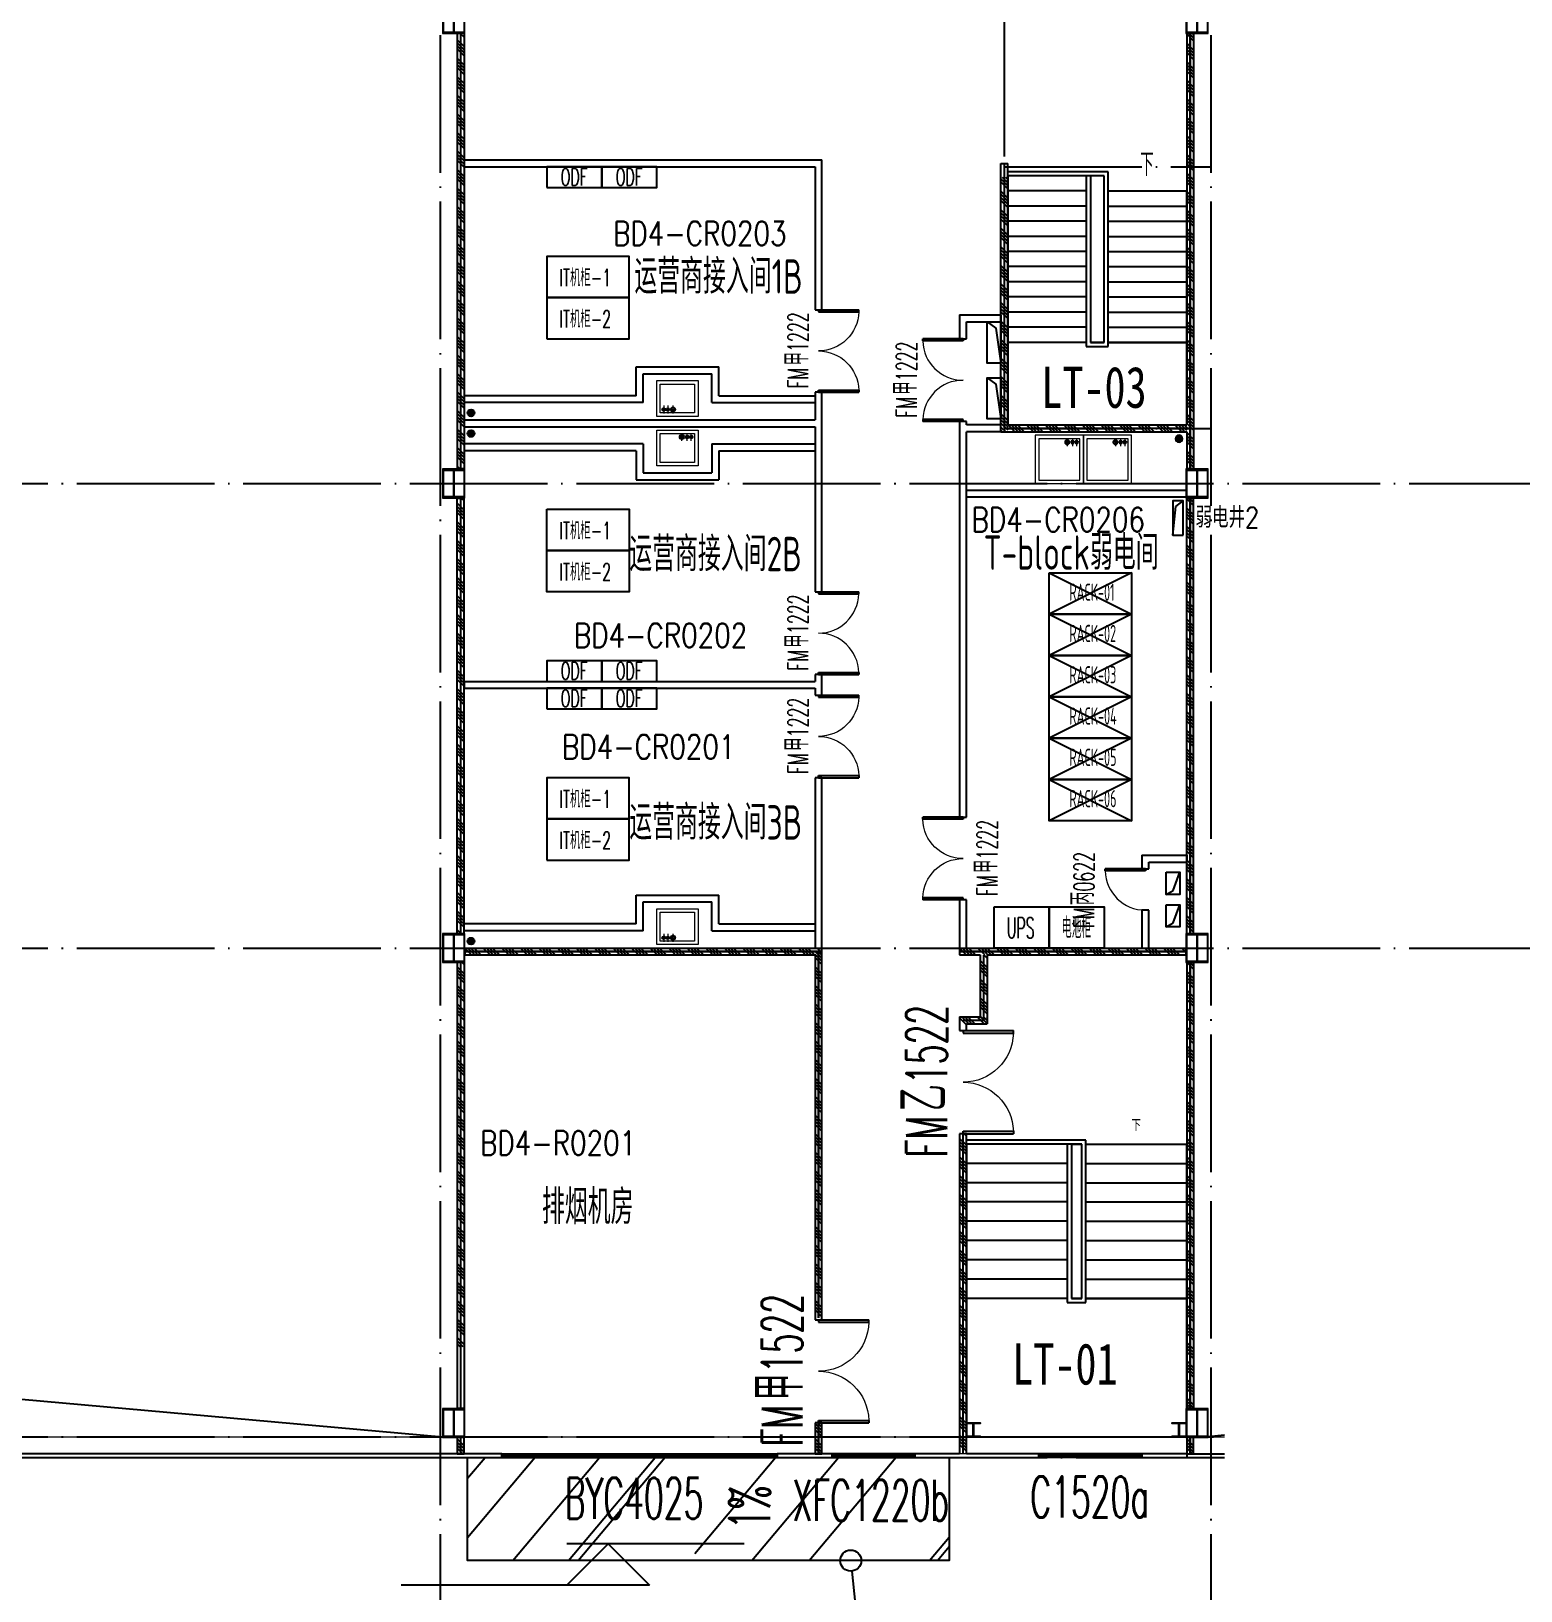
# Model space of a CAD drawing. Extents: x 758840 to 1108724, y -102573 to 143521.
# Drawn here: x 1065433 to 1087079, y 44371 to 67032 of the extents above; entities that cross this region are included whole.
import ezdxf

# ---------------------------------------------------------------- set-up
doc = ezdxf.new("R2010")
doc.units = 0
doc.header["$LTSCALE"] = 1000
doc.header["$MEASUREMENT"] = 0
for name, pattern in [('CONTINOUS', [0]), ('DASH', [0.35, 0.25, -0.1]), ('DOTE', [2.42, 2, -0.2, 0.02, -0.2])]:
    doc.linetypes.add(name, pattern=pattern)
for name, color, linetype in [('01-房间正式编号', 1, 'Continuous'), ('01装修-房间名称', 7, 'Continuous'), ('01装修-挡水围堰', 7, 'Continuous'), ('02电气-孔洞', 7, 'Continuous'), ('0400-EQUIP-新建地漏', 7, 'Continuous'), ('AXIS', 3, 'Continuous'), ('COLUMN', 6, 'Continuous'), ('DIM_ELEV', 3, 'Continuous'), ('DIM_IDEN', 3, 'Continuous'), ('DIM_SYMB', 3, 'Continuous'), ('DOOR_FIRE', 4, 'Continuous'), ('DOOR_FIRE_TEXT', 7, 'Continuous'), ('DOTE', 8, 'DOTE'), ('DUCT-排风管立管', 7, 'Continuous'), ('DUCT-新风管立管', 7, 'Continuous'), ('PUB_HATCH', 8, 'Continuous'), ('PUB_TEXT', 7, 'Continuous'), ('ROOF', 211, 'Continuous'), ('STAIR', 2, 'Continuous'), ('WALL', 6, 'Continuous'), ('WALL-MOVE', 6, 'Continuous'), ('WINDOW', 3, 'Continuous'), ('WINDOW_TEXT', 7, 'Continuous'), ('内分隔填充', 193, 'Continuous'), ('内分隔墙体', 30, 'Continuous'), ('智施-gy', 7, 'Continuous'), ('空调预留孔', 163, 'Continuous')]:
    doc.layers.add(name, color=color, linetype=linetype)
for name, color, linetype, lineweight in [('0412-暖通-设备-精密空调', 4, 'Continuous', 13), ('细实线', 3, 'Continuous', 5), ('钢柱', 51, 'Continuous', 13)]:
    doc.layers.add(name, color=color, linetype=linetype, lineweight=lineweight)
doc.styles.add('_TCH_DIM', font='SIMPLEX.shx', dxfattribs={"width": 0.8, "bigfont": 'GBCBIG.shx'})
doc.styles.add('_TCH_DIM_T3', font='SIMPLEX', dxfattribs={"width": 0.705882, "bigfont": 'GBCBIG'})
doc.styles.add('_TCH_WINDOW', font='SIMPLEX.shx', dxfattribs={"width": 0.8, "height": 3.5, "bigfont": 'GBCBIG.shx'})
doc.styles.add('_TEL_DIM', font='SIMPLEX', dxfattribs={"width": 0.8, "height": 3.5, "bigfont": 'HZTXT'})
doc.styles.add('EDRI', font='txt-edri.shx', dxfattribs={"width": 0.8, "bigfont": 'hztxt.shx'})
doc.styles.add('HZ', font='', dxfattribs={"width": 0.75})
doc.styles.get("Standard").update_dxf_attribs({"font": 'gbenor.shx', "bigfont": 'gbcbig.shx'})
doc.styles.add('平面图B$0$HZ', font='romans.shx', dxfattribs={"width": 0.8, "bigfont": 'gbcbig.shx'})
doc.styles.add('设计说明', font='tssdeng.shx', dxfattribs={"width": 0.7, "bigfont": 'tssdchn.shx'})
doc.styles.get('HZ').set_extended_font_data('新宋体')
pattern_1 = [(135, (188000.96, 58926.02), (-134.70384, -134.70384), []), (135, (188000.96, 58970.92), (-134.70384, -134.70384), []), (135, (188000.96, 59015.82), (-134.70384, -134.70384), []), (135, (188000.96, 59060.72), (-134.70384, -134.70384), [])]
pattern_2 = [(135, (188024.96, 58926.02), (-134.70384, -134.70384), []), (135, (188024.96, 58970.92), (-134.70384, -134.70384), []), (135, (188024.96, 59015.82), (-134.70384, -134.70384), []), (135, (188024.96, 59060.72), (-134.70384, -134.70384), [])]

# ---------------------------------------------------------------- blocks, each defined once
blk = doc.blocks.new('r324')
at = {"layer": '钢柱', "color": 3}
for p, q in [((138108.5, -413997), (138432.5, -413997)), ((138108.5, -414421), (138108.5, -413997)), ((138432.5, -413997), (138432.5, -414421)), ((138120.5, -414009), (138420.5, -414009)), ((138120.5, -414409), (138120.5, -414009)), ((138420.5, -414009), (138420.5, -414409)), ((138432.5, -414421), (138108.5, -414421)), ((138420.5, -414409), (138120.5, -414409))]:
    blk.add_line(p, q, dxfattribs=at)
at = {"layer": '钢柱'}
blk.add_lwpolyline([(138275.5, -414023), (138420.5, -414023), (138420.5, -414009), (138120.5, -414009), (138120.5, -414023), (138265.5, -414023), (138265.5, -414395), (138120.5, -414395), (138120.5, -414409), (138420.5, -414409), (138420.5, -414395), (138275.5, -414395), (138275.5, -414023)], dxfattribs=at)
blk = doc.blocks.new('包柱')
at = {"linetype": 'CONTINOUS'}
for p in [(745290, 452494), (756090, 452494), (745290, 445594), (756090, 445594), (745290, 438844), (756090, 438844), (745290, 432094), (756090, 432094)]:
    blk.add_blockref('r324', p, dxfattribs=at)
blk = doc.blocks.new('$WINLIB2D$00000001')
at = {"color": 0}
for points in [[(-0.5, 0.5), (-0.5, -0.5)], [(-0.5, 0.5), (0.5, 0.5)], [(0.5, -0.5), (0.5, 0.5)], [(0.5, 0.1667), (-0.5, 0.1667)], [(0.5, -0.1667), (-0.5, -0.1667)], [(-0.5, -0.5), (0.5, -0.5)]]:
    blk.add_lwpolyline(points, dxfattribs=at)
blk = doc.blocks.new('$DorLib2D$00000002')
for p, q in [((-0.5, 0), (-0.5, 0.4875)), ((-0.475, 0.4875), (-0.5, 0.4875)), ((-0.475, 0), (-0.475, 0.4875)), ((0.475, 0), (0.475, 0.4875)), ((0.475, 0.4875), (0.5, 0.4875)), ((0.5, 0), (0.5, 0.4875)), ((-0.5, 0), (-0.475, 0)), ((0.5, 0), (0.475, 0))]:
    blk.add_line(p, q)
at = {"lineweight": 13}
for centre, start, end in [((-0.4875, 0), 0, 88.53072), ((0.4875, 0), 91.46928, 180)]:
    blk.add_arc(centre, 0.4875, start, end, dxfattribs=at)
blk = doc.blocks.new('*X93')
at = {"color": 0}
for p, q in [((-185, -216), (-174, -205)), ((-181, -229), (-173, -221)), ((-180, -193), (-168, -182)), ((-157, -188), (-146, -177)), ((-145, -247), (-115, -216)), ((-140, -189), (-132, -181)), ((-130, -196), (-123, -189)), ((-125, -209), (-116, -200)), ((-172, -239), (-165, -231)), ((-161, -245), (-153, -236))]:
    blk.add_line(p, q, dxfattribs=at)
blk = doc.blocks.new('*X94')
at = {"color": 0}
for p, q in [((-251, -215), (-243, -207)), ((-248, -224), (-242, -218)), ((-247, -199), (-239, -191)), ((-242, -231), (-237, -225)), ((-231, -195), (-223, -187)), ((-223, -236), (-202, -215)), ((-219, -196), (-214, -190)), ((-212, -201), (-207, -196)), ((-209, -210), (-203, -204)), ((-234, -235), (-228, -229))]:
    blk.add_line(p, q, dxfattribs=at)
blk = doc.blocks.new('接口')
at = {"layer": '0412-暖通-设备-精密空调', "color": 3, "linetype": 'Continuous'}
for p, q in [((516380, 26905), (516513, 26905)), ((516414, 26963), (516414, 26847)), ((516473, 26963), (516473, 26847)), ((516509, 26905), (516589, 26905)), ((516549, 26963), (516549, 26847))]:
    blk.add_line(p, q, dxfattribs=at)
for centre, radius in [((516413, 26905), 24.8), ((516413, 26905), 17.5), ((516472, 26905), 24.8), ((516472, 26905), 17.5), ((516549, 26905), 35.4), ((516549, 26905), 25)]:
    blk.add_circle(centre, radius, dxfattribs=at)
at = {"layer": '0412-暖通-设备-精密空调', "color": 3, "linetype": 'Continuous', "extrusion": (0, 0, -1), "zscale": -1, "rotation": 180.0000397004744}
for name, p in [('*X94', (-516639, 26694)), ('*X94', (-516698, 26694)), ('*X93', (-516698, 26694))]:
    blk.add_blockref(name, p, dxfattribs=at)
blk = doc.blocks.new('新建地漏')
at = {"layer": '0400-EQUIP-新建地漏'}
h = blk.add_hatch(dxfattribs=at)
h.set_pattern_fill('ANSI31', color=2, scale=10)
h.set_pattern_definition([(45, (395973.552, 17848.525), (-11.22532015, 11.22532015), [])])
edge = h.paths.add_edge_path()
edge.add_arc((1188502, 53861), 50, 0, 360)
at = {"layer": '0400-EQUIP-新建地漏', "color": 2}
blk.add_circle((1188502, 53861), 50, dxfattribs=at)
blk = doc.blocks.new('$DorLib2D$00000001')
for p, q in [((0.45, 0.975), (0.5, 0.975)), ((0.45, 0), (0.45, 0.975)), ((0.5, 0), (0.5, 0.975)), ((0.5, 0), (0.45, 0))]:
    blk.add_line(p, q)
at = {"lineweight": 13}
blk.add_arc((0.475, 0), 0.975, 91.4693, 180, dxfattribs=at)

msp = doc.modelspace()

# ---------------------------------------------------------------- hatches: boundary and pattern name
at = {"layer": 'PUB_HATCH', "ltscale": 5}
h = msp.add_hatch(dxfattribs=at)
h.set_pattern_fill('木材', color=256, scale=500)
h.set_pattern_definition([(50, (188013, 308926), (1296.1766, 4656.1708), [30000, -4000, 10000, -2000]), (50, (190673, 309926), (-3323.2534, 177.726), [6000, -660, 12000, -1500]), (50, (189013, 310626), (5658.4916, 8828.1976), [16000, -2800, 8000, -2000])])
h.paths.add_polyline_path([(1071773.53, 46310.69), (1078773.53, 46310.69), (1078773.53, 44810.69), (1071773.53, 44810.69)])
at = {"layer": '内分隔填充'}
h = msp.add_hatch(dxfattribs=at)
h.set_pattern_fill('ANSI34', color=256, scale=20, angle=90)
h.set_pattern_definition(pattern_1)
h.paths.add_polyline_path([(1071623.54, 66998.69), (1071723.54, 66998.69), (1071723.54, 60672.69), (1071623.54, 60672.69)])
h = msp.add_hatch(dxfattribs=at)
h.set_pattern_fill('ANSI34', color=256, scale=20, angle=90)
h.set_pattern_definition([(135, (198600.96, 54564.02), (-134.70384, -134.70384), []), (135, (198600.96, 54608.92), (-134.70384, -134.70384), []), (135, (198600.96, 54653.82), (-134.70384, -134.70384), []), (135, (198600.96, 54698.72), (-134.70384, -134.70384), [])])
h.paths.add_polyline_path([(1082223.53, 66998.69), (1082223.54, 60672.69), (1082323.54, 60672.69), (1082323.53, 66998.69)])
h = msp.add_hatch(dxfattribs=at)
h.set_pattern_fill('ANSI34', color=256, scale=20, angle=90)
h.set_pattern_definition([(135, (195900.96, 70464.02), (-134.70384, -134.70384), []), (135, (195900.96, 70508.92), (-134.70384, -134.70384), []), (135, (195900.96, 70553.82), (-134.70384, -134.70384), []), (135, (195900.96, 70598.72), (-134.70384, -134.70384), [])])
h.paths.add_polyline_path([(1079623.53, 61210.69), (1079523.53, 61210.69), (1079523.53, 64910.69), (1079623.53, 64910.69)])
h = msp.add_hatch(dxfattribs=at)
h.set_pattern_fill('ANSI34', color=256, scale=20, angle=90)
h.set_pattern_definition([(135, (196212.96, 312426.02), (-134.70384, -134.70384), []), (135, (196212.96, 312470.92), (-134.70384, -134.70384), []), (135, (196212.96, 312515.82), (-134.70384, -134.70384), []), (135, (196212.96, 312560.72), (-134.70384, -134.70384), [])])
h.paths.add_polyline_path([(1079523.53, 61310.69), (1079523.53, 61210.69), (1082223.53, 61210.69), (1082223.53, 61310.69)])
h = msp.add_hatch(dxfattribs=at)
h.set_pattern_fill('ANSI34', color=256, scale=20, angle=90)
h.set_pattern_definition(pattern_1)
h.paths.add_polyline_path([(1071723.54, 60248.69), (1071623.54, 60248.69), (1071623.54, 53922.69), (1071723.54, 53922.69)])
h = msp.add_hatch(dxfattribs=at)
h.set_pattern_fill('ANSI34', color=256, scale=20, angle=90)
h.set_pattern_definition(pattern_2)
h.paths.add_polyline_path([(1082323.53, 53922.69), (1082223.53, 53922.69), (1082223.53, 60248.69), (1082323.53, 60248.69)])
h = msp.add_hatch(dxfattribs=at)
h.set_pattern_fill('ANSI34', color=256, scale=20, angle=90)
h.set_pattern_definition([(135, (189012.96, 320026.02), (-134.70384, -134.70384), []), (135, (189012.96, 320070.92), (-134.70384, -134.70384), []), (135, (189012.96, 320115.82), (-134.70384, -134.70384), []), (135, (189012.96, 320160.72), (-134.70384, -134.70384), [])])
h.paths.add_polyline_path([(1076923.53, 53710.69), (1071735.54, 53710.69), (1071735.54, 53610.69), (1076923.53, 53610.69)])
h = msp.add_hatch(dxfattribs=at)
h.set_pattern_fill('ANSI34', color=256, scale=20, angle=90)
h.set_pattern_definition([(135, (196200.96, 320026.02), (-134.70384, -134.70384), []), (135, (196200.96, 320070.92), (-134.70384, -134.70384), []), (135, (196200.96, 320115.82), (-134.70384, -134.70384), []), (135, (196200.96, 320160.72), (-134.70384, -134.70384), [])])
h.paths.add_polyline_path([(1082211.54, 53710.69), (1078923.53, 53710.69), (1078923.53, 53610.69), (1082211.54, 53610.69)])
h = msp.add_hatch(dxfattribs=at)
h.set_pattern_fill('ANSI34', color=256, scale=20, angle=90)
h.set_pattern_definition(pattern_1)
h.paths.add_polyline_path([(1071623.54, 47922.69), (1071623.54, 53498.69), (1071723.54, 53498.69), (1071723.54, 47922.69)])
h = msp.add_hatch(dxfattribs=at)
h.set_pattern_fill('ANSI34', color=256, scale=20, angle=90)
h.set_pattern_definition([(135, (193200.96, 58926.02), (-134.70384, -134.70384), []), (135, (193200.96, 58970.92), (-134.70384, -134.70384), []), (135, (193200.96, 59015.82), (-134.70384, -134.70384), []), (135, (193200.96, 59060.72), (-134.70384, -134.70384), [])])
h.paths.add_polyline_path([(1076923.54, 53660.69), (1076823.54, 53660.69), (1076823.53, 48310.69), (1076923.53, 48310.69)])
h = msp.add_hatch(dxfattribs=at)
h.set_pattern_fill('ANSI34', color=256, scale=20, angle=90)
h.set_pattern_definition([(135, (188012.96, 271623.02), (-134.70384, -134.70384), []), (135, (188012.96, 271667.92), (-134.70384, -134.70384), []), (135, (188012.96, 271712.82), (-134.70384, -134.70384), []), (135, (188012.96, 271757.72), (-134.70384, -134.70384), [])])
h.paths.add_polyline_path([(1079323.53, 52660.69), (1079223.53, 52660.69), (1079223.53, 53610.69), (1079323.53, 53610.69)])
h = msp.add_hatch(dxfattribs=at)
h.set_pattern_fill('ANSI34', color=256, scale=20, angle=90)
h.set_pattern_definition(pattern_2)
h.paths.add_polyline_path([(1082323.53, 47022.69), (1082323.53, 53498.69), (1082223.53, 53498.69), (1082223.53, 47022.69)])
h = msp.add_hatch(dxfattribs=at)
h.set_pattern_fill('ANSI34', color=256, scale=20, angle=90)
h.set_pattern_definition([(135, (196200.96, 283723.02), (-134.70384, -134.70384), []), (135, (196200.96, 283767.92), (-134.70384, -134.70384), []), (135, (196200.96, 283812.82), (-134.70384, -134.70384), []), (135, (196200.96, 283857.72), (-134.70384, -134.70384), [])])
h.paths.add_polyline_path([(1079323.53, 52710.69), (1078923.53, 52710.69), (1078923.53, 52610.69), (1079323.53, 52610.69)])
h = msp.add_hatch(dxfattribs=at)
h.set_pattern_fill('ANSI34', color=256, scale=20, angle=90)
h.set_pattern_definition([(135, (184724.96, 58926.02), (-134.70384, -134.70384), []), (135, (184724.96, 58970.92), (-134.70384, -134.70384), []), (135, (184724.96, 59015.82), (-134.70384, -134.70384), []), (135, (184724.96, 59060.72), (-134.70384, -134.70384), [])])
h.paths.add_polyline_path([(1079023.53, 46360.69), (1078923.53, 46360.69), (1078923.53, 51010.69), (1079023.53, 51010.69)])
h = msp.add_hatch(dxfattribs=at)
h.set_pattern_fill('ANSI34', color=256, scale=20, angle=90)
h.set_pattern_definition([(135, (193200.96, 109988.02), (-134.70384, -134.70384), []), (135, (193200.96, 110032.92), (-134.70384, -134.70384), []), (135, (193200.96, 110077.82), (-134.70384, -134.70384), []), (135, (193200.96, 110122.72), (-134.70384, -134.70384), [])])
h.paths.add_polyline_path([(1076823.53, 46360.69), (1076923.53, 46360.69), (1076923.53, 46810.69), (1076823.53, 46810.69)])
h = msp.add_hatch(dxfattribs=at)
h.set_pattern_fill('ANSI34', color=256, scale=20, angle=90)
h.set_pattern_definition([(135, (188000.96, 109988.02), (-134.70384, -134.70384), []), (135, (188000.96, 110032.92), (-134.70384, -134.70384), []), (135, (188000.96, 110077.82), (-134.70384, -134.70384), []), (135, (188000.96, 110122.72), (-134.70384, -134.70384), [])])
h.paths.add_polyline_path([(1071623.54, 46360.69), (1071723.54, 46360.69), (1071723.54, 46598.69), (1071623.54, 46598.69)])
h = msp.add_hatch(dxfattribs=at)
h.set_pattern_fill('ANSI34', color=256, scale=20, angle=90)
h.set_pattern_definition([(135, (198600.96, 109988.02), (-134.70384, -134.70384), []), (135, (198600.96, 110032.92), (-134.70384, -134.70384), []), (135, (198600.96, 110077.82), (-134.70384, -134.70384), []), (135, (198600.96, 110122.72), (-134.70384, -134.70384), [])])
h.paths.add_polyline_path([(1082223.54, 46360.69), (1082323.54, 46360.69), (1082323.54, 46598.69), (1082223.54, 46598.69)])

# ---------------------------------------------------------------- linework, layer by layer
at = {"layer": '01装修-挡水围堰', "color": 5, "ltscale": 5}
for p, q in [((1074223.54, 62155.67), (1075423.54, 62155.67)), ((1074223.54, 61735.67), (1074223.54, 62155.67)), ((1075423.54, 61735.67), (1075423.54, 62155.67)), ((1074323.54, 62055.67), (1075323.54, 62055.67)), ((1074323.54, 61635.67), (1074323.54, 62055.67)), ((1075323.54, 61635.67), (1075323.54, 62055.67)), ((1074223.54, 61735.67), (1071723.54, 61735.67)), ((1075423.54, 61735.67), (1076823.53, 61735.67)), ((1074323.54, 61635.67), (1071723.54, 61635.67)), ((1075323.54, 61635.67), (1076823.53, 61635.67)), ((1074323.54, 61035.67), (1071723.54, 61035.67)), ((1074323.54, 61035.67), (1074323.54, 60615.67)), ((1075323.54, 61035.67), (1075323.54, 60615.67)), ((1075323.54, 61035.67), (1076823.53, 61035.67)), ((1074223.54, 60935.67), (1071723.54, 60935.67)), ((1074223.54, 60935.67), (1074223.54, 60515.67)), ((1075423.54, 60935.67), (1075423.54, 60515.67)), ((1075423.54, 60935.67), (1076823.53, 60935.67)), ((1074223.54, 60515.67), (1075423.54, 60515.67)), ((1074323.54, 60615.67), (1075323.54, 60615.67)), ((1082211.54, 60360.69), (1079023.53, 60360.69)), ((1082211.54, 60260.69), (1079023.53, 60260.69)), ((1074223.54, 54480.69), (1075423.54, 54480.69)), ((1074223.54, 54060.69), (1074223.54, 54480.69)), ((1075423.54, 54060.69), (1075423.54, 54480.69)), ((1074323.54, 54380.69), (1075323.54, 54380.69)), ((1074323.54, 53960.69), (1074323.54, 54380.69)), ((1075323.54, 53960.69), (1075323.54, 54380.69)), ((1074223.54, 54060.69), (1071723.54, 54060.69)), ((1074323.54, 53960.69), (1071723.54, 53960.69)), ((1075323.54, 53960.69), (1076823.54, 53960.69)), ((1075423.54, 54060.69), (1076823.54, 54060.69))]:
    msp.add_line(p, q, dxfattribs=at)
at = {"layer": '02电气-孔洞', "ltscale": 5}
for points in [[(1079523.53, 62810.67), (1079523.53, 62210.67), (1079323.53, 62210.67), (1079323.53, 62810.67)], [(1079523.53, 61997.44), (1079523.53, 61397.44), (1079323.53, 61397.44), (1079323.53, 61997.44)]]:
    msp.add_lwpolyline(points, close=True, dxfattribs=at)
for points in [[(1079323.53, 62810.67), (1079450.88, 62717.45), (1079523.53, 62210.67)], [(1079323.53, 61997.44), (1079450.88, 61904.21), (1079523.53, 61397.44)]]:
    msp.add_lwpolyline(points, dxfattribs=at)
at = {"layer": '0412-暖通-设备-精密空调', "color": 3}
for points in [[(1074523.54, 61955.67), (1075123.54, 61955.67), (1075123.54, 61435.67), (1074523.54, 61435.67)], [(1074573.54, 61905.67), (1075073.54, 61905.67), (1075073.54, 61485.67), (1074573.54, 61485.67)], [(1075123.54, 60715.67), (1074523.54, 60715.67), (1074523.54, 61235.67), (1075123.54, 61235.67)], [(1075073.54, 60765.67), (1074573.54, 60765.67), (1074573.54, 61185.67), (1075073.54, 61185.67)], [(1080023.13, 61160.69), (1080023.13, 60460.69), (1080723.13, 60460.69), (1080723.13, 61160.69)], [(1080073.13, 61110.69), (1080073.13, 60510.69), (1080673.13, 60510.69), (1080673.13, 61110.69)], [(1080723.13, 61160.69), (1080723.13, 60460.69), (1081423.13, 60460.69), (1081423.13, 61160.69)], [(1080773.13, 61110.69), (1080773.13, 60510.69), (1081373.13, 60510.69), (1081373.13, 61110.69)], [(1074523.54, 54280.69), (1075123.54, 54280.69), (1075123.54, 53760.69), (1074523.54, 53760.69)], [(1074573.54, 54230.69), (1075073.54, 54230.69), (1075073.54, 53810.69), (1074573.54, 53810.69)]]:
    msp.add_lwpolyline(points, close=True, dxfattribs=at)
at = {"layer": 'AXIS'}
for points in [[(959173.53, 97396.69), (966544.91, 55991.24), (1071411.54, 46610.69)], [(1082773.53, 46631.98), (1082535.53, 46610.69)]]:
    msp.add_lwpolyline(points, dxfattribs=at)
at = {"layer": 'COLUMN'}
for points in [[(1079120.53, 46797.69, 0.41421356), (1079115.53, 46802.69), (1079023.53, 46802.69), (1079023.53, 46810.69), (1079223.53, 46810.69), (1079223.53, 46802.69), (1079131.53, 46802.69, 0.41421356), (1079126.53, 46797.69), (1079126.53, 46623.69, 0.41421356), (1079131.53, 46618.69), (1079223.53, 46618.69), (1079223.53, 46610.69), (1079023.53, 46610.69), (1079023.53, 46618.69), (1079115.53, 46618.69, 0.41421356), (1079120.53, 46623.69)], [(1082108.53, 46797.69, 0.41421356), (1082103.53, 46802.69), (1082011.53, 46802.69), (1082011.53, 46810.69), (1082211.53, 46810.69), (1082211.53, 46802.69), (1082119.53, 46802.69, 0.41421356), (1082114.53, 46797.69), (1082114.53, 46623.69, 0.41421356), (1082119.53, 46618.69), (1082211.53, 46618.69), (1082211.53, 46610.69), (1082011.53, 46610.69), (1082011.53, 46618.69), (1082103.53, 46618.69, 0.41421356), (1082108.53, 46623.69)]]:
    msp.add_lwpolyline(points, format="xyb", close=True, dxfattribs=at)
at = {"layer": 'DIM_ELEV'}
for p, q in [((1073817.39, 45052.56), (1073217.39, 44452.56)), ((1075793.1, 45052.56), (1073217.39, 45052.56)), ((1073817.39, 45052.56), (1074417.39, 44452.56)), ((1074417.39, 44452.56), (1070810.14, 44452.56))]:
    msp.add_line(p, q, dxfattribs=at)
at = {"layer": 'DIM_IDEN'}
msp.add_line((1077357.95, 44658.11), (1077839.96, 40036.86), dxfattribs=at)
msp.add_circle((1077342.03, 44810.69), 153.41, dxfattribs=at)
at = {"layer": 'DIM_SYMB'}
for points in [[(1081623.53, 64820.69, 0, 0, 0), (1081623.53, 61910.69, 0, 0, 0), (1080223.53, 61910.69, 0, 0, 0), (1080223.53, 64520.69, 80, 0, 0), (1080223.53, 64820.69, 0, 0, 0)], [(1081461.03, 51000.69, 0, 0, 0), (1081461.03, 47615.69, 0, 0, 0), (1079786.03, 47615.69, 0, 0, 0), (1079786.03, 50570.69, 40, 0, 0), (1079786.03, 50720.69, 0, 0, 0)], [(1076378.76, 46229.84, 0, 0, 0), (1076378.76, 45448.18, 160, 0, 0), (1076378.76, 44848.18, 0, 0, 0)]]:
    msp.add_lwpolyline(points, format="xyseb", dxfattribs=at)
at = {"layer": 'DOTE'}
for p, q in [((1071373.53, 108115.11), (1071373.53, 37310.69)), ((1082573.53, 108115.11), (1082573.53, 37310.69)), ((1079573.53, 67210.69), (1079573.53, 61260.69)), ((1079573.53, 65060.69), (1082573.53, 65060.69)), ((1079573.53, 61260.69), (1082573.53, 61260.69)), ((949935.18, 60460.69), (1092581.4, 60460.69)), ((949935.18, 53710.69), (1092581.4, 53710.69)), ((949935.18, 46610.69), (1082773.53, 46610.69)), ((949935.18, 46310.69), (1082773.53, 46310.69))]:
    msp.add_line(p, q, dxfattribs=at)
at = {"layer": 'DUCT-排风管立管', "color": 30, "ltscale": 5}
for p, q in [((1082028.06, 54075.06), (1082123.53, 54340.69)), ((1081923.53, 54020.69), (1082028.06, 54075.06))]:
    msp.add_line(p, q, dxfattribs=at)
msp.add_lwpolyline([(1081923.53, 54340.69), (1082123.53, 54340.69), (1082123.53, 54020.69), (1081923.53, 54020.69)], close=True, dxfattribs=at)
at = {"layer": 'DUCT-新风管立管', "color": 3, "ltscale": 5}
for p, q in [((1082028.06, 54545.06), (1082123.53, 54810.69)), ((1081923.53, 54490.69), (1082028.06, 54545.06))]:
    msp.add_line(p, q, dxfattribs=at)
msp.add_lwpolyline([(1081923.53, 54810.69), (1082123.53, 54810.69), (1082123.53, 54490.69), (1081923.53, 54490.69)], close=True, dxfattribs=at)
at = {"layer": 'ROOF'}
msp.add_lwpolyline([(1071773.53, 46310.69), (1078773.53, 46310.69), (1078773.53, 44810.69), (1071773.53, 44810.69)], close=True, dxfattribs=at)
at = {"layer": 'STAIR'}
for p, q in [((1081083.53, 64990.69), (1079623.53, 64990.69)), ((1079623.53, 64930.69), (1079623.53, 64990.69)), ((1079623.53, 64930.69), (1079623.53, 62510.69)), ((1080763.53, 64930.69), (1079623.53, 64930.69)), ((1081023.53, 64930.69), (1079623.53, 64930.69)), ((1080823.53, 64930.69), (1080763.53, 64930.69)), ((1080763.53, 64930.69), (1080763.53, 62450.69)), ((1080823.53, 64930.69), (1080763.53, 64930.69)), ((1080823.53, 64930.69), (1080823.53, 62510.69)), ((1080823.53, 64930.69), (1080823.53, 62510.69)), ((1081023.53, 64930.69), (1080823.53, 64930.69)), ((1081023.53, 62510.69), (1081023.53, 64930.69)), ((1081083.53, 62450.69), (1081083.53, 64990.69)), ((1080763.53, 64710.69), (1079623.53, 64710.69)), ((1081023.53, 62510.69), (1081023.53, 64710.69)), ((1081083.53, 64710.69), (1082223.53, 64710.69)), ((1082223.53, 62510.69), (1082223.53, 64710.69)), ((1080763.53, 64490.69), (1079623.53, 64490.69)), ((1081083.53, 64490.69), (1082223.53, 64490.69)), ((1080763.53, 64270.69), (1079623.53, 64270.69)), ((1081083.53, 64270.69), (1082223.53, 64270.69)), ((1080763.53, 64050.69), (1079623.53, 64050.69)), ((1081083.53, 64050.69), (1082223.53, 64050.69)), ((1080763.53, 63830.69), (1079623.53, 63830.69)), ((1081083.53, 63830.69), (1082223.53, 63830.69)), ((1080763.53, 63610.69), (1079623.53, 63610.69)), ((1081083.53, 63610.69), (1082223.53, 63610.69)), ((1080763.53, 63390.69), (1079623.53, 63390.69)), ((1081083.53, 63390.69), (1082223.53, 63390.69)), ((1080763.53, 63170.69), (1079623.53, 63170.69)), ((1081083.53, 63170.69), (1082223.53, 63170.69)), ((1080763.53, 62950.69), (1079623.53, 62950.69)), ((1081083.53, 62950.69), (1082223.53, 62950.69)), ((1080763.53, 62730.69), (1079623.53, 62730.69)), ((1081083.53, 62730.69), (1082223.53, 62730.69)), ((1080763.53, 62510.69), (1079623.53, 62510.69)), ((1079623.53, 62510.69), (1079623.53, 61310.69)), ((1080763.53, 62510.69), (1079623.53, 62510.69)), ((1080763.53, 62450.69), (1081083.53, 62450.69)), ((1080823.53, 62510.69), (1081023.53, 62510.69)), ((1081023.53, 62510.69), (1080823.53, 62510.69)), ((1081083.53, 62510.69), (1082223.53, 62510.69)), ((1082223.53, 62510.69), (1081083.53, 62510.69)), ((1082223.53, 61310.69), (1082223.53, 62510.69)), ((1079623.53, 61310.69), (1082223.53, 61310.69)), ((1080758.53, 50920.69), (1079023.53, 50920.69)), ((1079023.53, 50860.69), (1079023.53, 50920.69)), ((1079023.53, 50860.69), (1079023.53, 48620.69)), ((1080488.53, 50860.69), (1079023.53, 50860.69)), ((1080698.53, 50860.69), (1079023.53, 50860.69)), ((1080548.53, 50860.69), (1080488.53, 50860.69)), ((1080488.53, 50860.69), (1080488.53, 48560.69)), ((1080548.53, 50860.69), (1080488.53, 50860.69)), ((1080548.53, 50860.69), (1080548.53, 48620.69)), ((1080548.53, 50860.69), (1080548.53, 48620.69)), ((1080548.53, 50860.69), (1080698.53, 50860.69)), ((1080698.53, 48620.69), (1080698.53, 50860.69)), ((1080698.53, 48620.69), (1080698.53, 50860.69)), ((1080758.53, 48560.69), (1080758.53, 50920.69)), ((1080758.53, 50860.69), (1082223.53, 50860.69)), ((1082223.53, 48620.69), (1082223.53, 50860.69)), ((1080488.53, 50580.69), (1079023.53, 50580.69)), ((1080758.53, 50580.69), (1082223.53, 50580.69)), ((1080488.53, 50300.69), (1079023.53, 50300.69)), ((1080758.53, 50300.69), (1082223.53, 50300.69)), ((1080488.53, 50020.69), (1079023.53, 50020.69)), ((1080758.53, 50020.69), (1082223.53, 50020.69)), ((1080488.53, 49740.69), (1079023.53, 49740.69)), ((1080758.53, 49740.69), (1082223.53, 49740.69)), ((1080488.53, 49460.69), (1079023.53, 49460.69)), ((1080758.53, 49460.69), (1082223.53, 49460.69)), ((1080488.53, 49180.69), (1079023.53, 49180.69)), ((1080758.53, 49180.69), (1082223.53, 49180.69)), ((1080488.53, 48900.69), (1079023.53, 48900.69)), ((1080758.53, 48900.69), (1082223.53, 48900.69)), ((1080488.53, 48620.69), (1079023.53, 48620.69)), ((1079023.53, 48620.69), (1079023.53, 46610.69)), ((1080488.53, 48620.69), (1079023.53, 48620.69)), ((1080488.53, 48560.69), (1080758.53, 48560.69)), ((1080548.53, 48620.69), (1080698.53, 48620.69)), ((1080698.53, 48620.69), (1080548.53, 48620.69)), ((1080758.53, 48620.69), (1082223.53, 48620.69)), ((1082223.53, 48620.69), (1080758.53, 48620.69)), ((1082223.53, 46610.69), (1082223.53, 48620.69)), ((1079023.53, 46610.69), (1082223.53, 46610.69))]:
    msp.add_line(p, q, dxfattribs=at)
at = {"layer": 'WALL'}
for p, q in [((1082223.54, 46360.69), (1082773.53, 46360.69)), ((1082223.54, 46360.69), (1082223.54, 46310.69)), ((1082223.54, 46310.69), (1082773.53, 46310.69))]:
    msp.add_line(p, q, dxfattribs=at)
at = {"layer": 'WALL-MOVE'}
for p, q in [((1071623.54, 66998.69), (1071623.54, 60672.69)), ((1071723.54, 66998.69), (1071623.54, 66998.69)), ((1071723.54, 66998.69), (1071723.54, 60672.69)), ((1082223.53, 66998.69), (1082223.53, 61310.69)), ((1082323.53, 66998.69), (1082223.53, 66998.69)), ((1082323.53, 66998.69), (1082323.53, 61260.69)), ((1071723.54, 65160.69), (1076923.53, 65160.69)), ((1071723.54, 65160.69), (1071723.54, 65060.69)), ((1071723.54, 65060.69), (1076823.53, 65060.69)), ((1076823.53, 65060.69), (1076823.53, 62985.67)), ((1076923.53, 62985.67), (1076923.53, 65160.69)), ((1079523.53, 61210.69), (1079523.53, 65110.69)), ((1079523.53, 65110.69), (1079623.53, 65110.69)), ((1079623.53, 61310.69), (1079623.53, 65110.69)), ((1076823.53, 62985.67), (1076923.53, 62985.67)), ((1078923.53, 62910.67), (1079523.53, 62910.67)), ((1078923.53, 62910.67), (1078923.53, 62560.67)), ((1079023.53, 62810.67), (1079523.53, 62810.67)), ((1079023.53, 62560.67), (1079023.53, 62810.67)), ((1079523.53, 62910.67), (1079523.53, 62810.67)), ((1078923.53, 62560.67), (1079023.53, 62560.67)), ((1076923.53, 61785.67), (1076823.53, 61785.67)), ((1076823.53, 61785.67), (1076823.53, 61385.67)), ((1076923.53, 61335.67), (1076923.53, 61785.67)), ((1071723.54, 61385.67), (1076823.53, 61385.67)), ((1071723.54, 61385.67), (1071723.54, 61285.67)), ((1071723.54, 61285.67), (1076823.53, 61285.67)), ((1076823.53, 61285.67), (1076823.53, 58885.69)), ((1076923.53, 58885.69), (1076923.53, 61335.67)), ((1079023.53, 61360.67), (1078923.53, 61360.67)), ((1078923.53, 61360.67), (1078923.53, 61260.69)), ((1078923.53, 61260.69), (1078923.53, 55610.69)), ((1079023.53, 61310.69), (1079023.53, 61360.67)), ((1079523.53, 61310.69), (1079023.53, 61310.69)), ((1079023.53, 55610.69), (1079023.53, 61210.69)), ((1079523.53, 61210.69), (1079023.53, 61210.69)), ((1079523.53, 61210.69), (1079523.53, 61310.69)), ((1079523.53, 61210.69), (1082223.53, 61210.69)), ((1079623.53, 61310.69), (1082223.53, 61310.69)), ((1082223.53, 61210.69), (1082223.53, 60672.69)), ((1082323.53, 61260.69), (1082323.53, 60672.69)), ((1071723.54, 60672.69), (1071623.54, 60672.69)), ((1082323.53, 60672.69), (1082223.53, 60672.69)), ((1071623.54, 53922.69), (1071623.54, 60248.69)), ((1071623.54, 60248.69), (1071723.54, 60248.69)), ((1071723.54, 53922.69), (1071723.54, 60248.69)), ((1082223.53, 53922.69), (1082223.53, 60248.69)), ((1082223.53, 60248.69), (1082323.53, 60248.69)), ((1082323.53, 53922.69), (1082323.53, 60248.69)), ((1076823.53, 58885.69), (1076923.53, 58885.69)), ((1071723.54, 57585.69), (1076823.53, 57585.69)), ((1071723.54, 57585.69), (1071723.54, 57485.69)), ((1076923.53, 57685.69), (1076823.53, 57685.69)), ((1076823.53, 57685.69), (1076823.53, 57585.69)), ((1076923.53, 57535.69), (1076923.53, 57685.69)), ((1071723.54, 57485.69), (1076823.53, 57485.69)), ((1076823.53, 57485.69), (1076823.53, 57385.69)), ((1076823.53, 57385.69), (1076923.53, 57385.69)), ((1076923.53, 57385.69), (1076923.53, 57535.69)), ((1076923.53, 56185.69), (1076823.53, 56185.69)), ((1076823.53, 56185.69), (1076823.53, 53710.69)), ((1076923.53, 53710.69), (1076923.53, 56185.69)), ((1078923.53, 55610.69), (1079023.53, 55610.69)), ((1081573.53, 55060.69), (1081573.53, 54860.87)), ((1081573.53, 55060.69), (1082223.53, 55060.69)), ((1081573.53, 54860.87), (1081673.53, 54860.87)), ((1081673.53, 54860.87), (1081673.53, 54960.69)), ((1081673.53, 54960.69), (1082223.53, 54960.69)), ((1082223.53, 55060.69), (1082223.53, 54960.69)), ((1079023.53, 54410.69), (1078923.53, 54410.69)), ((1078923.53, 54410.69), (1078923.53, 53710.69)), ((1079023.53, 53710.69), (1079023.53, 54410.69)), ((1081673.53, 54260.87), (1081573.53, 54260.87)), ((1081573.53, 54260.87), (1081573.53, 53710.69)), ((1081673.53, 53710.69), (1081673.53, 54260.87)), ((1071623.54, 53922.69), (1071723.54, 53922.69)), ((1071735.54, 53710.69), (1076923.53, 53710.69)), ((1071735.54, 53710.69), (1071735.54, 53610.69)), ((1076823.53, 53710.69), (1076923.53, 53710.69)), ((1076923.53, 48310.69), (1076923.53, 53710.69)), ((1078923.53, 53710.69), (1079223.53, 53710.69)), ((1078923.53, 53710.69), (1078923.53, 53610.69)), ((1078923.53, 53710.69), (1079023.53, 53710.69)), ((1079223.53, 53710.69), (1082211.54, 53710.69)), ((1081573.53, 53710.69), (1081673.53, 53710.69)), ((1082211.54, 53710.69), (1082211.54, 53610.69)), ((1082223.53, 53922.69), (1082323.53, 53922.69)), ((1071623.54, 53498.69), (1071623.54, 47022.69)), ((1071723.54, 53498.69), (1071623.54, 53498.69)), ((1071723.54, 53498.69), (1071723.54, 47022.69)), ((1071735.54, 53610.69), (1076823.53, 53610.69)), ((1076823.53, 53610.69), (1076823.53, 48310.69)), ((1078923.53, 53610.69), (1079223.53, 53610.69)), ((1079223.53, 53610.69), (1079223.53, 52710.69)), ((1079323.53, 53610.69), (1079323.53, 52610.69)), ((1079323.53, 53610.69), (1082211.54, 53610.69)), ((1082223.53, 53498.69), (1082223.53, 47022.69)), ((1082323.53, 53498.69), (1082223.53, 53498.69)), ((1082323.53, 53498.69), (1082323.53, 47022.69)), ((1078923.53, 52710.69), (1079223.53, 52710.69)), ((1078923.53, 52710.69), (1078923.53, 52510.69)), ((1079023.53, 52610.69), (1079323.53, 52610.69)), ((1079023.53, 52510.69), (1079023.53, 52610.69)), ((1078923.53, 52510.69), (1079023.53, 52510.69)), ((1079023.53, 51010.69), (1078923.53, 51010.69)), ((1078923.53, 51010.69), (1078923.53, 46360.69)), ((1079023.53, 46360.69), (1079023.53, 51010.69)), ((1076823.53, 48310.69), (1076923.53, 48310.69)), ((1071723.54, 47022.69), (1071623.54, 47022.69)), ((1082323.53, 47022.69), (1082223.53, 47022.69)), ((1076923.53, 46810.69), (1076823.53, 46810.69)), ((1076823.53, 46810.69), (1076823.53, 46360.69)), ((1076923.53, 46360.69), (1076923.53, 46810.69)), ((958873.53, 46310.69), (1072273.53, 46310.69)), ((1072273.53, 46360.69), (958923.53, 46360.69)), ((1072273.53, 46310.69), (1072273.53, 46360.69)), ((1077073.53, 46360.69), (1076273.53, 46360.69)), ((1076273.53, 46360.69), (1076273.53, 46310.69)), ((1076273.53, 46310.69), (1077073.53, 46310.69)), ((1076823.53, 46360.69), (1076923.53, 46360.69)), ((1077073.53, 46310.69), (1077073.53, 46360.69)), ((1078923.53, 46360.69), (1078273.53, 46360.69)), ((1078273.53, 46360.69), (1078273.53, 46310.69)), ((1078273.53, 46310.69), (1078923.53, 46310.69)), ((1078923.53, 46310.69), (1080073.53, 46310.69)), ((1080073.53, 46360.69), (1079023.53, 46360.69)), ((1080073.53, 46310.69), (1080073.53, 46360.69)), ((1082223.54, 46360.69), (1081573.53, 46360.69)), ((1081573.53, 46360.69), (1081573.53, 46310.69)), ((1081573.53, 46310.69), (1082223.54, 46310.69))]:
    msp.add_line(p, q, dxfattribs=at)
for points in [[(1071623.54, 46360.69), (1071723.54, 46360.69), (1071723.54, 46598.69), (1071623.54, 46598.69)], [(1082223.54, 46360.69), (1082323.54, 46360.69), (1082323.54, 46598.69), (1082223.54, 46598.69)]]:
    msp.add_lwpolyline(points, close=True, dxfattribs=at)
at = {"layer": '内分隔墙体', "linetype": 'DASH', "const_width": 30}
for points in [[(1071673.54, 60672.69), (1071673.54, 66998.69)], [(1082273.53, 60672.69), (1082273.53, 66998.69)], [(1079573.53, 65110.69), (1079573.53, 61260.69)], [(1079573.53, 61260.69), (1082261.53, 61260.69)], [(1071673.54, 60248.69), (1071673.54, 53922.69)], [(1082273.53, 60248.69), (1082273.53, 53922.69)], [(1071673.54, 47022.69), (1071673.54, 53498.69)], [(1076873.54, 53660.69), (1071735.54, 53660.69)], [(1076873.54, 48336.58), (1076873.54, 53660.69)], [(1078923.53, 53660.69), (1082211.54, 53660.69)], [(1079273.53, 52660.69), (1079273.53, 53610.69)], [(1082273.53, 47022.69), (1082273.53, 53498.69)], [(1078973.53, 52660.69), (1079273.53, 52660.69)], [(1078973.53, 46360.69), (1078973.53, 51010.69)], [(1076873.53, 46810.69), (1076873.53, 46360.69)], [(1071673.54, 46598.69), (1071673.54, 46360.69)], [(1082273.54, 46598.69), (1082273.54, 46360.69)]]:
    msp.add_lwpolyline(points, dxfattribs=at)
at = {"layer": '智施-gy', "ltscale": 0.3}
for p, q in [((1082023.53, 59710.69), (1082065.37, 60126.01)), ((1082065.37, 60126.01), (1082173.53, 60210.69))]:
    msp.add_line(p, q, dxfattribs=at)
at = {"layer": '智施-gy', "color": 6}
for p, q in [((1080223.54, 59160.69), (1081423.54, 58560.69)), ((1081423.54, 59160.69), (1080223.54, 58560.69)), ((1080223.54, 58560.69), (1081423.54, 57960.69)), ((1081423.54, 58560.69), (1080223.54, 57960.69)), ((1080223.54, 57960.69), (1081423.54, 57360.69)), ((1081423.54, 57960.69), (1080223.54, 57360.69)), ((1080223.54, 57360.69), (1081423.54, 56760.69)), ((1081423.54, 57360.69), (1080223.54, 56760.69)), ((1080223.54, 56760.69), (1081423.54, 56160.69)), ((1081423.54, 56760.69), (1080223.54, 56160.69)), ((1080223.54, 56160.69), (1081423.54, 55560.69)), ((1081423.54, 56160.69), (1080223.54, 55560.69))]:
    msp.add_line(p, q, dxfattribs=at)
for points in [[(1072923.33, 64760.69), (1073723.33, 64760.69), (1073723.33, 65060.69), (1072923.33, 65060.69)], [(1073723.33, 64760.69), (1074523.33, 64760.69), (1074523.33, 65060.69), (1073723.33, 65060.69)], [(1072923.33, 63160.69), (1074123.33, 63160.69), (1074123.33, 63760.69), (1072923.33, 63760.69)], [(1072923.33, 62560.69), (1074123.33, 62560.69), (1074123.33, 63160.69), (1072923.33, 63160.69)], [(1072923.33, 60085.69), (1074123.33, 60085.69), (1074123.33, 59485.69), (1072923.33, 59485.69)], [(1072923.33, 59485.69), (1074123.33, 59485.69), (1074123.33, 58885.69), (1072923.33, 58885.69)], [(1080223.54, 59160.69), (1081423.54, 59160.69), (1081423.54, 58560.69), (1080223.54, 58560.69)], [(1080223.54, 58560.69), (1081423.54, 58560.69), (1081423.54, 57960.69), (1080223.54, 57960.69)], [(1072923.33, 57585.69), (1073723.33, 57585.69), (1073723.33, 57885.69), (1072923.33, 57885.69)], [(1073723.33, 57585.69), (1074523.33, 57585.69), (1074523.33, 57885.69), (1073723.33, 57885.69)], [(1080223.54, 57960.69), (1081423.54, 57960.69), (1081423.54, 57360.69), (1080223.54, 57360.69)], [(1072923.33, 57185.69), (1073723.33, 57185.69), (1073723.33, 57485.69), (1072923.33, 57485.69)], [(1073723.33, 57185.69), (1074523.33, 57185.69), (1074523.33, 57485.69), (1073723.33, 57485.69)], [(1080223.54, 57360.69), (1081423.54, 57360.69), (1081423.54, 56760.69), (1080223.54, 56760.69)], [(1080223.54, 56760.69), (1081423.54, 56760.69), (1081423.54, 56160.69), (1080223.54, 56160.69)], [(1072923.33, 55585.69), (1074123.33, 55585.69), (1074123.33, 56185.69), (1072923.33, 56185.69)], [(1080223.54, 56160.69), (1081423.54, 56160.69), (1081423.54, 55560.69), (1080223.54, 55560.69)], [(1072923.33, 54985.69), (1074123.33, 54985.69), (1074123.33, 55585.69), (1072923.33, 55585.69)], [(1079423.53, 54310.69), (1080223.53, 54310.69), (1080223.53, 53710.69), (1079423.53, 53710.69)], [(1080223.53, 54310.69), (1081023.53, 54310.69), (1081023.53, 53710.69), (1080223.53, 53710.69)]]:
    msp.add_lwpolyline(points, close=True, dxfattribs=at)
at = {"layer": '智施-gy', "ltscale": 0.3}
msp.add_lwpolyline([(1082173.53, 59710.69), (1082173.53, 60210.69), (1082023.53, 60210.69), (1082023.53, 59710.69)], close=True, dxfattribs=at)
at = {"layer": '细实线'}
for p, q in [((1082223.53, 53922.69), (1082223.53, 60398.69)), ((1082223.53, 53498.69), (1082223.53, 47022.69))]:
    msp.add_line(p, q, dxfattribs=at)
at = {"layer": '细实线', "ltscale": 5}
for points in [[(1071411.54, 97410.69), (959173.53, 97410.69), (959173.53, 46610.69), (1071411.54, 46610.69)], [(1082535.53, 46610.69), (1082773.53, 46610.69)], [(1082273.53, 46310.69), (1082773.53, 46310.69)]]:
    msp.add_lwpolyline(points, dxfattribs=at)
msp.add_lwpolyline([(1082223.54, 46360.69), (1071723.54, 46360.69), (1071723.54, 46610.69), (1082223.54, 46610.69)], close=True, dxfattribs=at)
at = {"layer": '钢柱'}
for points in [[(1071578.54, 67024.69), (1071723.54, 67024.69), (1071723.54, 67010.69), (1071423.54, 67010.69), (1071423.54, 67024.69), (1071568.54, 67024.69), (1071568.54, 67396.69), (1071423.54, 67396.69), (1071423.54, 67410.69), (1071723.54, 67410.69), (1071723.54, 67396.69), (1071578.54, 67396.69), (1071578.54, 67024.69)], [(1082378.54, 67024.69), (1082523.54, 67024.69), (1082523.54, 67010.69), (1082223.54, 67010.69), (1082223.54, 67024.69), (1082368.54, 67024.69), (1082368.54, 67396.69), (1082223.54, 67396.69), (1082223.54, 67410.69), (1082523.54, 67410.69), (1082523.54, 67396.69), (1082378.54, 67396.69), (1082378.54, 67024.69)], [(1071578.54, 60274.69), (1071723.54, 60274.69), (1071723.54, 60260.69), (1071423.54, 60260.69), (1071423.54, 60274.69), (1071568.54, 60274.69), (1071568.54, 60646.69), (1071423.54, 60646.69), (1071423.54, 60660.69), (1071723.54, 60660.69), (1071723.54, 60646.69), (1071578.54, 60646.69), (1071578.54, 60274.69)], [(1082378.54, 60274.69), (1082523.54, 60274.69), (1082523.54, 60260.69), (1082223.54, 60260.69), (1082223.54, 60274.69), (1082368.54, 60274.69), (1082368.54, 60646.69), (1082223.54, 60646.69), (1082223.54, 60660.69), (1082523.54, 60660.69), (1082523.54, 60646.69), (1082378.54, 60646.69), (1082378.54, 60274.69)], [(1071578.54, 53524.69), (1071723.54, 53524.69), (1071723.54, 53510.69), (1071423.54, 53510.69), (1071423.54, 53524.69), (1071568.54, 53524.69), (1071568.54, 53896.69), (1071423.54, 53896.69), (1071423.54, 53910.69), (1071723.54, 53910.69), (1071723.54, 53896.69), (1071578.54, 53896.69), (1071578.54, 53524.69)], [(1082378.54, 53524.69), (1082523.54, 53524.69), (1082523.54, 53510.69), (1082223.54, 53510.69), (1082223.54, 53524.69), (1082368.54, 53524.69), (1082368.54, 53896.69), (1082223.54, 53896.69), (1082223.54, 53910.69), (1082523.54, 53910.69), (1082523.54, 53896.69), (1082378.54, 53896.69), (1082378.54, 53524.69)], [(1071578.54, 46624.69), (1071723.54, 46624.69), (1071723.54, 46610.69), (1071423.54, 46610.69), (1071423.54, 46624.69), (1071568.54, 46624.69), (1071568.54, 46996.69), (1071423.54, 46996.69), (1071423.54, 47010.69), (1071723.54, 47010.69), (1071723.54, 46996.69), (1071578.54, 46996.69), (1071578.54, 46624.69)], [(1082378.53, 46624.69), (1082523.53, 46624.69), (1082523.53, 46610.69), (1082223.53, 46610.69), (1082223.53, 46624.69), (1082368.53, 46624.69), (1082368.53, 46996.69), (1082223.53, 46996.69), (1082223.53, 47010.69), (1082523.53, 47010.69), (1082523.53, 46996.69), (1082378.53, 46996.69), (1082378.53, 46624.69)]]:
    msp.add_lwpolyline(points, dxfattribs=at)

# ---------------------------------------------------------------- block references
at = {"layer": '0400-EQUIP-新建地漏'}
for p in [(-116678.25, 7624.98), (-116678.25, 7324.98), (-116678.25, -50)]:
    msp.add_blockref('新建地漏', p, dxfattribs=at)
at = {"layer": '0400-EQUIP-新建地漏', "xscale": -1, "rotation": 180}
msp.add_blockref('新建地漏', (-106390.25, 114971.38), dxfattribs=at)
at = {"layer": '0412-暖通-设备-精密空调', "color": 3}
for p in [(558209.77, 34630.57), (558209.77, 26955.59)]:
    msp.add_blockref('接口', p, dxfattribs=at)
at = {"layer": '0412-暖通-设备-精密空调', "color": 3, "rotation": 180}
msp.add_blockref('接口', (1591437.3, 88040.78), dxfattribs=at)
at = {"layer": '0412-暖通-设备-精密空调', "color": 3, "xscale": -1}
for p in [(1597036.54, 34155.2), (1597736.54, 34155.2)]:
    msp.add_blockref('接口', p, dxfattribs=at)
at = {"layer": 'DOOR_FIRE', "zscale": 100}
for name, p, xscale, yscale, rotation in [('$DorLib2D$00000002', (1076873.53, 62385.67), -1200, 1200, 270.0000005050069), ('$DorLib2D$00000002', (1078973.53, 61960.67), 1200, 1200, 90.00000150974512), ('$DorLib2D$00000002', (1076873.53, 58285.69), 1200, 1200, 270.0000005050031), ('$DorLib2D$00000002', (1076873.53, 56785.69), -1200, 1200, 270.0000005149043), ('$DorLib2D$00000002', (1078973.53, 55010.69), -1200, 1200, 90.00000150973577), ('$DorLib2D$00000001', (1081623.53, 54560.87), -600, -600, 270)]:
    msp.add_blockref(name, p, dxfattribs=dict(at, xscale=xscale, yscale=yscale, rotation=rotation))
at = {"layer": 'WINDOW', "xscale": -1500, "yscale": 1500, "zscale": -1500, "rotation": 270}
for p in [(1078973.53, 51760.69), (1076873.53, 47560.69)]:
    msp.add_blockref('$DorLib2D$00000002', p, dxfattribs=at)
at = {"layer": 'WINDOW'}
ref = msp.add_blockref('$WINLIB2D$00000001', (1074273.53, 46335.69), dxfattribs=dict(at, xscale=4000, yscale=50, zscale=4000))
ref.add_attrib('A', 'BYC4025', (1073185.53, 45419.48), dxfattribs={"layer": 'WINDOW_TEXT', "ltscale": 5, "height": 595, "style": '_TCH_WINDOW', "width": 0.564706})
ref = msp.add_blockref('$WINLIB2D$00000001', (1077673.53, 46335.69), dxfattribs=dict(at, xscale=-1200, yscale=50, zscale=-1200))
ref.add_attrib('A', 'XFC1220b', (1076497.53, 45388.19), dxfattribs={"layer": 'WINDOW_TEXT', "ltscale": 5, "height": 595, "style": '_TCH_WINDOW', "width": 0.564706})
ref = msp.add_blockref('$WINLIB2D$00000001', (1080823.53, 46335.69), dxfattribs=dict(at, xscale=-1500, yscale=50, zscale=-1500))
ref.add_attrib('A', 'C1520a', (1079951.53, 45438.19), dxfattribs={"layer": 'WINDOW_TEXT', "ltscale": 5, "height": 595, "style": '_TCH_WINDOW', "width": 0.564706})
at = {"layer": '空调预留孔', "xscale": -1, "rotation": 180}
msp.add_blockref('包柱', (188012.96, 85095.36), dxfattribs=at)

# ---------------------------------------------------------------- texts
at = {"layer": '01-房间正式编号', "color": 1, "style": '平面图B$0$HZ', "width": 0.8}
for s, p in [('BD4-CR0203', (1073888.29, 63919.03, -800)), ('BD4-CR0206', (1079097.14, 59759.44, -800)), ('BD4-CR0202', (1073317.74, 58078.32, -800)), ('BD4-CR0201', (1073145.72, 56458.26, -800)), ('BD4-R0201', (1071955.84, 50703.26, -800))]:
    msp.add_text(s, height=350, dxfattribs=at).set_placement(p)
at = {"layer": '01装修-房间名称'}
for s, height, style, width, p in [('运营商接入间1B', 500, '设计说明', 0.7, (1074197.61, 63218.06)), ('LT-03', 600, 'HZ', 0.75, (1080110.58, 61559.24)), ('运营商接入间2B', 500, '设计说明', 0.7, (1074123.33, 59185.69)), ('T-block弱电间', 500, '设计说明', 0.7, (1079271.76, 59206.53)), ('运营商接入间3B', 500, '设计说明', 0.7, (1074123.33, 55285.69)), ('排烟机房', 500, '设计说明', 0.7, (1072855.33, 49698.95)), ('LT-01', 600, 'HZ', 0.75, (1079688.58, 47368.55))]:
    msp.add_text(s, height=height, dxfattribs=dict(at, style=style, width=width)).set_placement(p)
at = {"layer": 'DOOR_FIRE_TEXT', "style": '_TCH_WINDOW'}
for s, height, rotation, width, p in [('1222', 297.5, 90.000001, 0.564706, (1076723.53, 62371.97)), ('甲', 337.59, 90.000001, 0.8, (1076723.53, 62175.37)), ('1222', 297.5, 90.000002, 0.564706, (1078300.64, 61946.97)), ('FM', 297.5, 90.000001, 0.564706, (1076723.53, 61839.37)), ('甲', 337.59, 90.000002, 0.8, (1078300.64, 61750.37)), ('FM', 297.5, 90.000002, 0.564706, (1078300.64, 61414.37)), ('1222', 297.5, 90.000001, 0.564706, (1076723.53, 58271.99)), ('甲', 337.59, 90.000001, 0.8, (1076723.53, 58075.39)), ('FM', 297.5, 90.000001, 0.564706, (1076723.53, 57739.39)), ('1222', 297.5, 90.000001, 0.564706, (1076723.53, 56771.99)), ('甲', 337.59, 90.000001, 0.8, (1076723.53, 56575.39)), ('FM', 297.5, 90.000001, 0.564706, (1076723.53, 56239.39)), ('1222', 297.5, 90.000002, 0.564706, (1079473.53, 54996.99)), ('0622', 297.5, 90, 0.564706, (1080879.35, 54531.17)), ('甲', 337.59, 90.000002, 0.8, (1079473.53, 54800.39)), ('FM', 297.5, 90.000002, 0.564706, (1079473.53, 54464.39)), ('丙', 337.59, 90, 0.8, (1080879.35, 54334.57)), ('FM', 297.5, 90, 0.564706, (1080879.35, 53998.57))]:
    msp.add_text(s, height=height, rotation=rotation, dxfattribs=dict(at, width=width)).set_placement(p)
at = {"layer": 'PUB_TEXT', "style": '_TCH_DIM', "width": 0.8}
for height, p in [(337.59, (1081547.58, 64925.69)), (168.79, (1081423.06, 51053.19))]:
    msp.add_text('下', height=height, dxfattribs=at).set_placement(p)
at = {"layer": 'PUB_TEXT', "style": '_TCH_DIM', "width": 0.564706}
msp.add_text('1%', height=595, rotation=90, dxfattribs=at).set_placement((1076168.76, 45267.01))
at = {"layer": 'WINDOW_TEXT', "style": '_TCH_WINDOW'}
for s, height, width, p in [('1522', 595, 0.564706, (1078742.78, 51733.29)), ('乙', 675.18, 0.8, (1078742.78, 51340.09)), ('FM', 595, 0.564706, (1078742.78, 50668.09)), ('1522', 595, 0.564706, (1076642.78, 47533.29)), ('甲', 675.18, 0.8, (1076642.78, 47140.09)), ('FM', 595, 0.564706, (1076642.78, 46468.09))]:
    msp.add_text(s, height=height, rotation=90, dxfattribs=dict(at, width=width)).set_placement(p)
at = {"layer": '智施-gy'}
for s, height, style, width, p in [('ODF', 250, 'EDRI', 0.6, (1073126.83, 64787.95)), ('ODF', 250, 'EDRI', 0.6, (1073926.83, 64787.95)), ('IT机柜-1', 250, 'EDRI', 0.6, (1073108.64, 63324.97)), ('IT机柜-2', 250, 'EDRI', 0.6, (1073108.64, 62724.97)), ('弱电井2', 300, '_TEL_DIM', 0.8, (1082351.29, 59817.85)), ('弱电井2', 300, '_TEL_DIM', 0.8, (1082351.29, 59817.85)), ('IT机柜-1', 250, 'EDRI', 0.6, (1073108.64, 59649.97)), ('IT机柜-2', 250, 'EDRI', 0.6, (1073108.64, 59049.97)), ('ODF', 250, 'EDRI', 0.6, (1073126.83, 57612.95)), ('ODF', 250, 'EDRI', 0.6, (1073926.83, 57612.95)), ('ODF', 250, 'EDRI', 0.6, (1073126.83, 57212.95)), ('ODF', 250, 'EDRI', 0.6, (1073926.83, 57212.95)), ('IT机柜-1', 250, 'EDRI', 0.6, (1073108.64, 55749.97)), ('IT机柜-2', 250, 'EDRI', 0.6, (1073108.64, 55149.97)), ('电池柜', 300, '_TCH_DIM_T3', 0.49827, (1080409.23, 53853.77)), ('UPS', 300, '_TCH_DIM_T3', 0.49827, (1079609.23, 53853.77))]:
    msp.add_text(s, height=height, dxfattribs=dict(at, style=style, width=width)).set_placement(p)
at = {"layer": '智施-gy', "width": 0.6}
for s, p in [('RACK-01', (1080518.29, 58756.06)), ('RACK-02', (1080518.29, 58156.06)), ('RACK-03', (1080518.29, 57556.06)), ('RACK-04', (1080518.29, 56956.06)), ('RACK-05', (1080518.29, 56356.06)), ('RACK-06', (1080518.29, 55756.06))]:
    msp.add_text(s, height=250, dxfattribs=at).set_placement(p)

doc.saveas('drawing.dxf')
